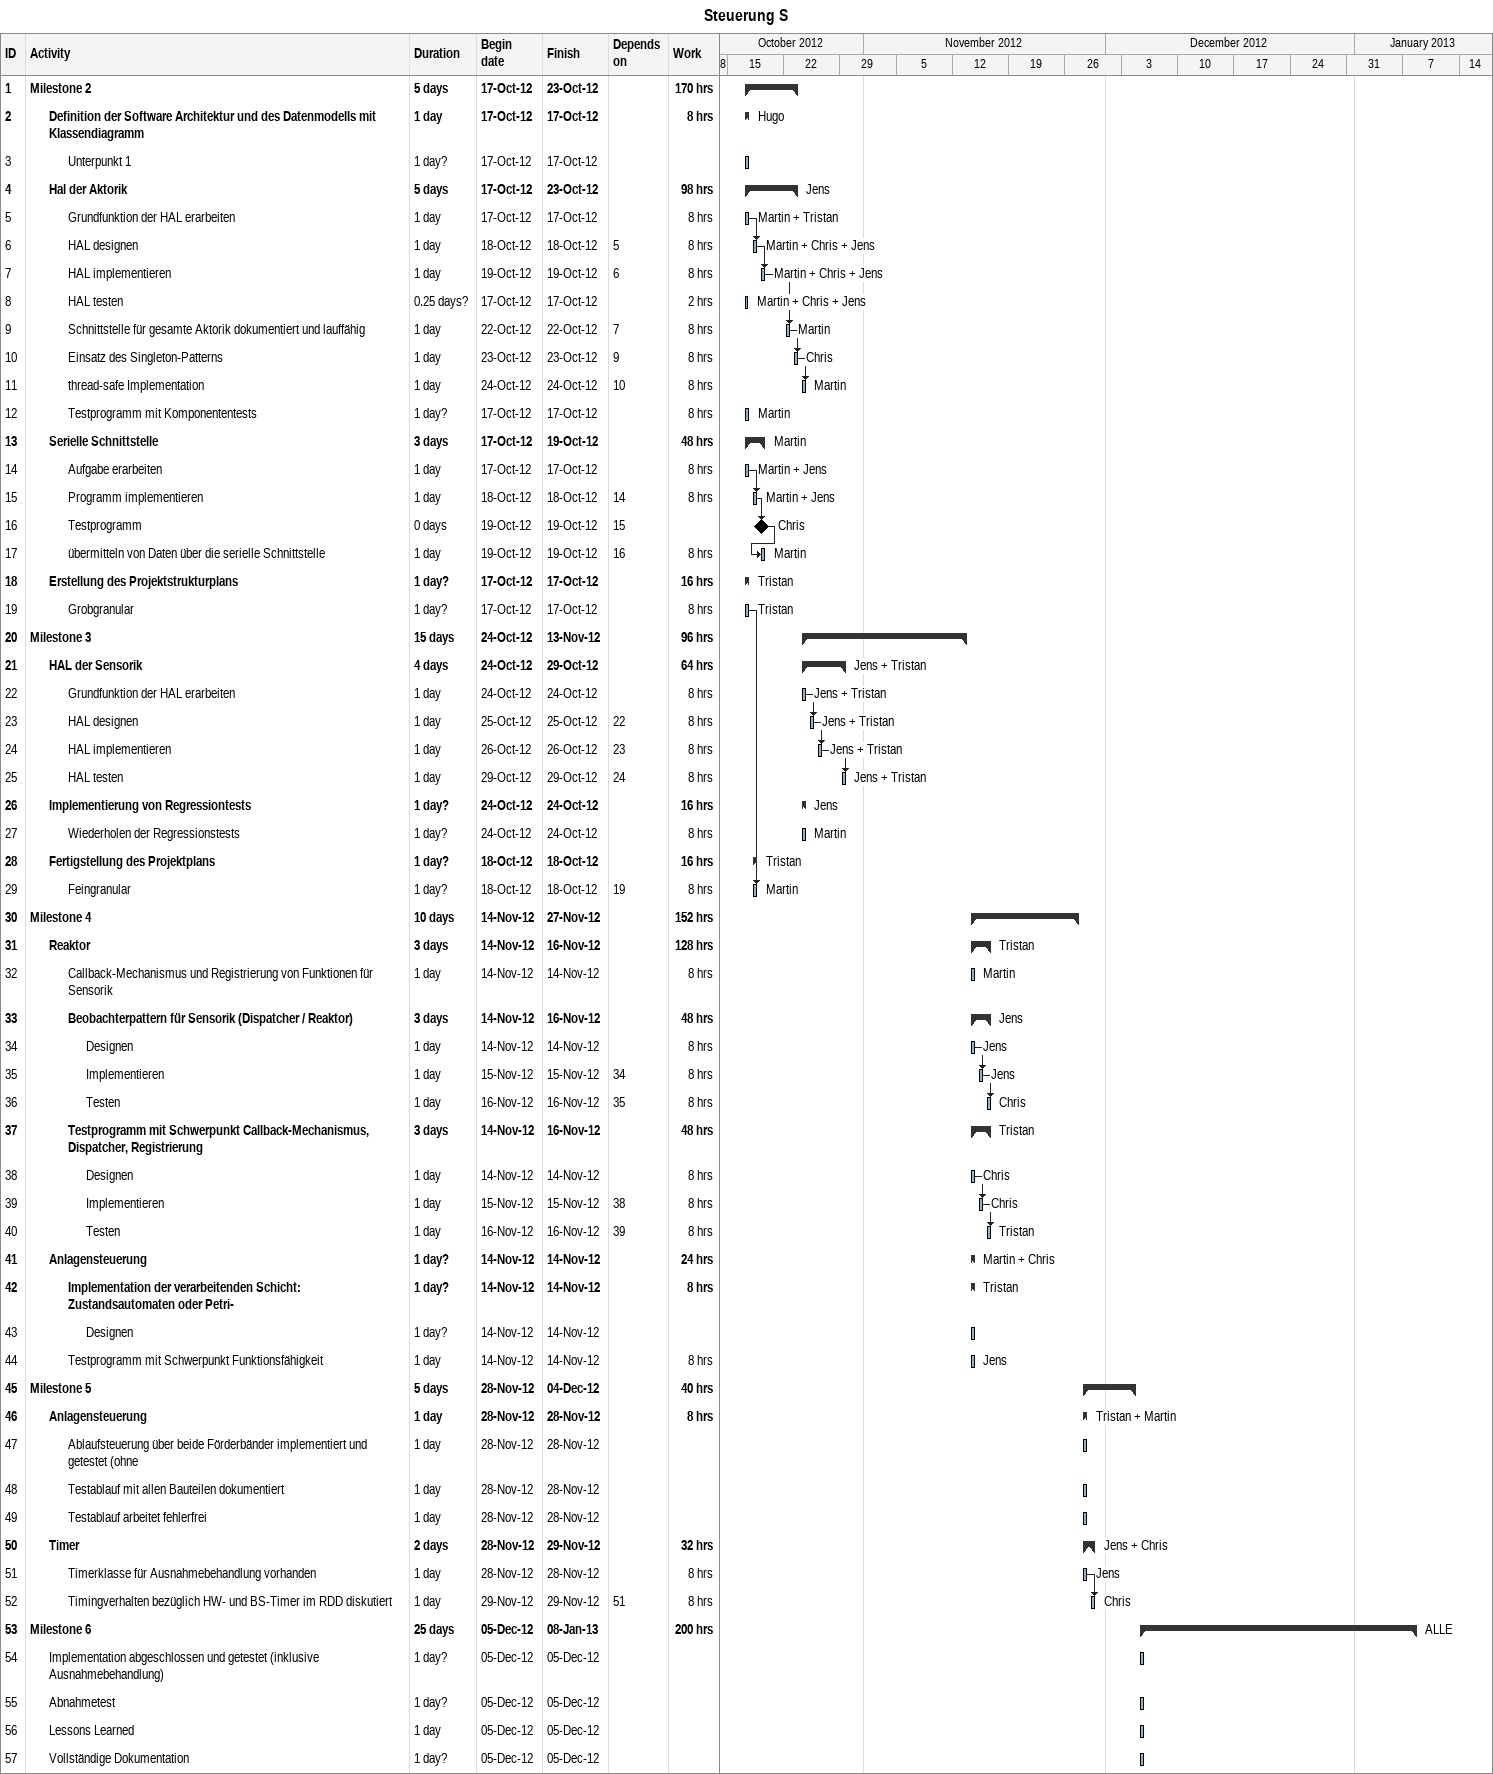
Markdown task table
Steuerung S

| ID | Level | Task | Duration | Start | Finish | Predecessors | Resources | Work (h) |
|---|---|---|---|---|---|---|---|---|
| 1 | 1 | **Milestone 2** | 5d | 2012-10-17 | 2012-10-23 |  |  | 170 |
| 2 | 2 | **Definition der Software Architektur und des Datenmodells mit Klassendiagramm** | 1d | 2012-10-17 | 2012-10-17 |  | Hugo | 8 |
| 3 | 3 | Unterpunkt 1 | 1d? | 2012-10-17 | 2012-10-17 |  |  |  |
| 4 | 2 | **Hal der Aktorik** | 5d | 2012-10-17 | 2012-10-23 |  | Jens | 98 |
| 5 | 3 | Grundfunktion der HAL erarbeiten | 1d | 2012-10-17 | 2012-10-17 |  | Martin + Tristan | 8 |
| 6 | 3 | HAL designen | 1d | 2012-10-18 | 2012-10-18 | 5 | Martin + Chris + Jens | 8 |
| 7 | 3 | HAL implementieren | 1d | 2012-10-19 | 2012-10-19 | 6 | Martin + Chris + Jens | 8 |
| 8 | 3 | HAL testen | 0.25d? | 2012-10-17 | 2012-10-17 |  | Martin + Chris + Jens | 2 |
| 9 | 3 | Schnittstelle für gesamte Aktorik dokumentiert und lauffähig | 1d | 2012-10-22 | 2012-10-22 | 7 | Martin | 8 |
| 10 | 3 | Einsatz des Singleton-Patterns | 1d | 2012-10-23 | 2012-10-23 | 9 | Chris | 8 |
| 11 | 3 | thread-safe Implementation | 1d | 2012-10-24 | 2012-10-24 | 10 | Martin | 8 |
| 12 | 3 | Testprogramm mit Komponententests | 1d? | 2012-10-17 | 2012-10-17 |  | Martin | 8 |
| 13 | 2 | **Serielle Schnittstelle** | 3d | 2012-10-17 | 2012-10-19 |  | Martin | 48 |
| 14 | 3 | Aufgabe erarbeiten | 1d | 2012-10-17 | 2012-10-17 |  | Martin + Jens | 8 |
| 15 | 3 | Programm implementieren | 1d | 2012-10-18 | 2012-10-18 | 14 | Martin + Jens | 8 |
| 16 | 3 | Testprogramm | 0d | 2012-10-19 | 2012-10-19 | 15 | Chris |  |
| 17 | 3 | übermitteln von Daten über die serielle Schnittstelle | 1d | 2012-10-19 | 2012-10-19 | 16 | Martin | 8 |
| 18 | 2 | **Erstellung des Projektstrukturplans** | 1d? | 2012-10-17 | 2012-10-17 |  | Tristan | 16 |
| 19 | 3 | Grobgranular | 1d? | 2012-10-17 | 2012-10-17 |  | Tristan | 8 |
| 20 | 1 | **Milestone 3** | 15d | 2012-10-24 | 2012-11-13 |  |  | 96 |
| 21 | 2 | **HAL der Sensorik** | 4d | 2012-10-24 | 2012-10-29 |  | Jens + Tristan | 64 |
| 22 | 3 | Grundfunktion der HAL erarbeiten | 1d | 2012-10-24 | 2012-10-24 |  | Jens + Tristan | 8 |
| 23 | 3 | HAL designen | 1d | 2012-10-25 | 2012-10-25 | 22 | Jens + Tristan | 8 |
| 24 | 3 | HAL implementieren | 1d | 2012-10-26 | 2012-10-26 | 23 | Jens + Tristan | 8 |
| 25 | 3 | HAL testen | 1d | 2012-10-29 | 2012-10-29 | 24 | Jens + Tristan | 8 |
| 26 | 2 | **Implementierung von Regressiontests** | 1d? | 2012-10-24 | 2012-10-24 |  | Jens | 16 |
| 27 | 3 | Wiederholen der Regressionstests | 1d? | 2012-10-24 | 2012-10-24 |  | Martin | 8 |
| 28 | 2 | **Fertigstellung des Projektplans** | 1d? | 2012-10-18 | 2012-10-18 |  | Tristan | 16 |
| 29 | 3 | Feingranular | 1d? | 2012-10-18 | 2012-10-18 | 19 | Martin | 8 |
| 30 | 1 | **Milestone 4** | 10d | 2012-11-14 | 2012-11-27 |  |  | 152 |
| 31 | 2 | **Reaktor** | 3d | 2012-11-14 | 2012-11-16 |  | Tristan | 128 |
| 32 | 3 | Callback-Mechanismus und Registrierung von Funktionen für Sensorik | 1d | 2012-11-14 | 2012-11-14 |  | Martin | 8 |
| 33 | 3 | **Beobachterpattern für Sensorik (Dispatcher / Reaktor)** | 3d | 2012-11-14 | 2012-11-16 |  | Jens | 48 |
| 34 | 4 | Designen | 1d | 2012-11-14 | 2012-11-14 |  | Jens | 8 |
| 35 | 4 | Implementieren | 1d | 2012-11-15 | 2012-11-15 | 34 | Jens | 8 |
| 36 | 4 | Testen | 1d | 2012-11-16 | 2012-11-16 | 35 | Chris | 8 |
| 37 | 3 | **Testprogramm mit Schwerpunkt Callback-Mechanismus, Dispatcher, Registrierung** | 3d | 2012-11-14 | 2012-11-16 |  | Tristan | 48 |
| 38 | 4 | Designen | 1d | 2012-11-14 | 2012-11-14 |  | Chris | 8 |
| 39 | 4 | Implementieren | 1d | 2012-11-15 | 2012-11-15 | 38 | Chris | 8 |
| 40 | 4 | Testen | 1d | 2012-11-16 | 2012-11-16 | 39 | Tristan | 8 |
| 41 | 2 | **Anlagensteuerung** | 1d? | 2012-11-14 | 2012-11-14 |  | Martin + Chris | 24 |
| 42 | 3 | **Implementation der verarbeitenden Schicht: Zustandsautomaten oder Petri-** | 1d? | 2012-11-14 | 2012-11-14 |  | Tristan | 8 |
| 43 | 4 | Designen | 1d? | 2012-11-14 | 2012-11-14 |  |  |  |
| 44 | 3 | Testprogramm mit Schwerpunkt Funktionsfähigkeit | 1d | 2012-11-14 | 2012-11-14 |  | Jens | 8 |
| 45 | 1 | **Milestone 5** | 5d | 2012-11-28 | 2012-12-04 |  |  | 40 |
| 46 | 2 | **Anlagensteuerung** | 1d | 2012-11-28 | 2012-11-28 |  | Tristan + Martin | 8 |
| 47 | 3 | Ablaufsteuerung über beide Förderbänder implementiert und getestet (ohne | 1d | 2012-11-28 | 2012-11-28 |  |  |  |
| 48 | 3 | Testablauf mit allen Bauteilen dokumentiert | 1d | 2012-11-28 | 2012-11-28 |  |  |  |
| 49 | 3 | Testablauf arbeitet fehlerfrei | 1d | 2012-11-28 | 2012-11-28 |  |  |  |
| 50 | 2 | **Timer** | 2d | 2012-11-28 | 2012-11-29 |  | Jens + Chris | 32 |
| 51 | 3 | Timerklasse für Ausnahmebehandlung vorhanden | 1d | 2012-11-28 | 2012-11-28 |  | Jens | 8 |
| 52 | 3 | Timingverhalten bezüglich HW- und BS-Timer im RDD diskutiert | 1d | 2012-11-29 | 2012-11-29 | 51 | Chris | 8 |
| 53 | 1 | **Milestone 6** | 25d | 2012-12-05 | 2013-01-08 |  | ALLE | 200 |
| 54 | 2 | Implementation abgeschlossen und getestet (inklusive Ausnahmebehandlung) | 1d? | 2012-12-05 | 2012-12-05 |  |  |  |
| 55 | 2 | Abnahmetest | 1d? | 2012-12-05 | 2012-12-05 |  |  |  |
| 56 | 2 | Lessons Learned | 1d | 2012-12-05 | 2012-12-05 |  |  |  |
| 57 | 2 | Vollständige Dokumentation | 1d? | 2012-12-05 | 2012-12-05 |  |  |  |
